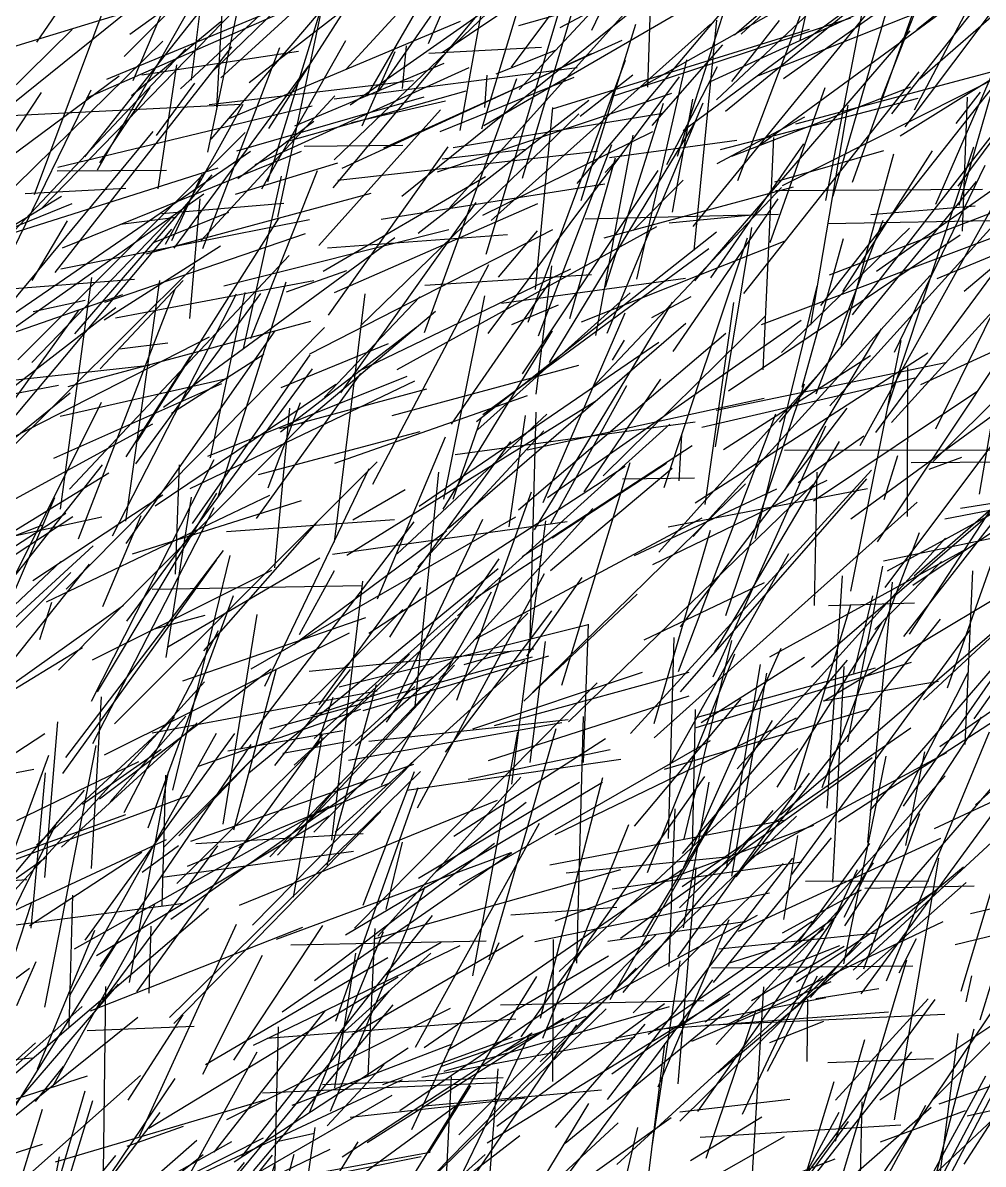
# Model space of a CAD drawing. Header units: metres. Extents: x 0 to 1019, y 0 to 619.
# Drawn here: x 284.2 to 356.7, y 323.6 to 409.9 of the extents above; entities that cross this region are included whole.
import ezdxf

# ---------------------------------------------------------------- set-up
doc = ezdxf.new("R2010")
doc.units = ezdxf.units.M

msp = doc.modelspace()

# ---------------------------------------------------------------- linework, layer by layer
at = {"color": 167}
for p, q in [((285.263, 408.401), (297.529, 426.349)), ((310.205, 404.335), (319.11, 419.673)), ((345.379, 344.943), (346.251, 361.242)), ((310.352, 355.601), (325.404, 357.24))]:
    msp.add_line(p, q, dxfattribs=at)
at = {"color": 12}
for p, q in [((327.18, 409.309), (335.501, 426.55)), ((346.872, 397.829), (353.932, 417.53)), ((341.013, 397.854), (349.242, 400.217)), ((325.527, 387.533), (328.975, 399.653)), ((330.117, 356.171), (348.307, 376.059)), ((290.298, 323.031), (290.481, 337.073))]:
    msp.add_line(p, q, dxfattribs=at)
at = {"color": 143}
for p, q in [((308.635, 406.352), (326.316, 425.646)), ((352.237, 358.72), (366.537, 372.045)), ((342.156, 339.877), (353.877, 352.971))]:
    msp.add_line(p, q, dxfattribs=at)
at = {"color": 102}
for p, q in [((331.405, 404.992), (332.11, 424.241)), ((327.26, 312.242), (330.669, 326.406))]:
    msp.add_line(p, q, dxfattribs=at)
at = {"color": 84}
for p, q in [((298.391, 406.028), (316.887, 424.04)), ((305.244, 379.537), (315.379, 388.066)), ((295.613, 334.264), (311.235, 350.289)), ((296.03, 321.492), (301.902, 332.138)), ((298.645, 321.576), (314.968, 324.557))]:
    msp.add_line(p, q, dxfattribs=at)
at = {"color": 204}
for p, q in [((311.083, 404.678), (324.578, 424.127)), ((308.92, 403.656), (320.259, 411.607)), ((318.941, 395.314), (331.78, 401.655)), ((340.012, 387.08), (357.471, 393.642)), ((290.002, 351.252), (302.966, 361.049)), ((309.901, 343.198), (313.78, 353.314)), ((306.245, 337.518), (319.841, 347.883))]:
    msp.add_line(p, q, dxfattribs=at)
at = {"color": 215}
for p, q in [((349.016, 404.014), (356.667, 423.623)), ((320.363, 388.688), (334.256, 390.575)), ((294.724, 345.333), (309.184, 347.3)), ((319.28, 325.249), (337.609, 336.515)), ((335.744, 312.328), (351.355, 332.143))]:
    msp.add_line(p, q, dxfattribs=at)
at = {"color": 187}
for p, q in [((351.732, 409.348), (368.547, 422.876)), ((318.551, 379.116), (330.086, 389.463)), ((303.671, 378.97), (313.89, 386.833)), ((304.65, 343.819), (306.808, 355.866))]:
    msp.add_line(p, q, dxfattribs=at)
at = {"color": 21}
for p, q in [((292.277, 408.996), (309.976, 421.713)), ((276.777, 306.534), (291.218, 324.299)), ((298.621, 318.822), (303.076, 324.321))]:
    msp.add_line(p, q, dxfattribs=at)
at = {"color": 152}
for p, q in [((296.952, 405.517), (298.927, 421.667)), ((277.251, 391.28), (294.776, 408.456)), ((272.635, 385.026), (285.627, 404.584)), ((356.058, 357.276), (367.044, 372.901)), ((289.48, 361.752), (303.011, 368.505))]:
    msp.add_line(p, q, dxfattribs=at)
at = {"color": 179}
for p, q in [((302.798, 401.865), (315.444, 421.699)), ((284.845, 341.475), (285.923, 353.193)), ((304.45, 340.218), (319.204, 340.513)), ((333.636, 309.162), (346.565, 326.871))]:
    msp.add_line(p, q, dxfattribs=at)
at = {"color": 118}
for p, q in [((350.854, 401.986), (365.786, 421.898)), ((346.025, 385.519), (350.004, 399.965)), ((297.023, 372.045), (305.897, 384.779)), ((287.694, 333.994), (287.992, 343.956))]:
    msp.add_line(p, q, dxfattribs=at)
at = {"color": 17}
for p, q in [((336.613, 404.035), (354.552, 420.922)), ((335.751, 373.47), (337.914, 388.738)), ((324.187, 370.947), (332.826, 376.597)), ((356.167, 350.778), (374.633, 367.351)), ((336.384, 337.378), (345.3, 348.294)), ((300.149, 331.49), (306.854, 341.677)), ((328.996, 333.182), (344.867, 336.247))]:
    msp.add_line(p, q, dxfattribs=at)
at = {"color": 22}
for p, q in [((351.566, 403.278), (360.824, 420.846)), ((309.904, 357.924), (323.941, 362.04)), ((333.8, 343.007), (342.991, 352.193)), ((328.558, 336.093), (337.517, 351.616))]:
    msp.add_line(p, q, dxfattribs=at)
at = {"color": 96}
for p, q in [((351.955, 405.615), (369.95, 421.279)), ((300.533, 347.543), (313.81, 359.714)), ((332.036, 333.848), (349.589, 335.165))]:
    msp.add_line(p, q, dxfattribs=at)
at = {"color": 67}
for p, q in [((292.544, 405.492), (298.792, 420.228)), ((286.844, 398.958), (306.061, 403.583)), ((330.316, 394.161), (334.092, 397.969)), ((271.861, 382.437), (291.755, 389.33)), ((283.642, 328.212), (291.433, 337.246)), ((286.059, 317.238), (289.486, 328.457))]:
    msp.add_line(p, q, dxfattribs=at)
at = {"color": 195}
for p, q in [((298.435, 401.074), (314.85, 420.314)), ((306.896, 391.108), (319.164, 398.242)), ((313.839, 358.265), (315.626, 375.909)), ((285.162, 328.372), (287.266, 331.023)), ((353.726, 321.82), (357.808, 329.623))]:
    msp.add_line(p, q, dxfattribs=at)
at = {"color": 36}
for p, q in [((337.95, 408.958), (351.438, 420.509)), ((310.653, 375.016), (319.403, 391.604)), ((303.234, 353.755), (308.957, 361.017))]:
    msp.add_line(p, q, dxfattribs=at)
at = {"color": 191}
msp.add_line((291.87, 407.303), (304.009, 419.543), dxfattribs=at)
at = {"color": 50}
for p, q in [((289.855, 398.744), (300.97, 418.245)), ((302.73, 374.719), (305.18, 381.17)), ((324.056, 368.496), (333.25, 376.216)), ((280.992, 360.899), (286.613, 373.992)), ((350.043, 326.998), (353.398, 346.754)), ((301.206, 311.805), (309.526, 325.329))]:
    msp.add_line(p, q, dxfattribs=at)
at = {"color": 157}
for p, q in [((321.107, 406.501), (330.084, 418.573)), ((353.157, 396.145), (360.238, 412.482)), ((292.736, 376.535), (302.176, 389.419)), ((302.474, 359.758), (310.373, 376.187)), ((298.646, 324.55), (307.055, 335.256))]:
    msp.add_line(p, q, dxfattribs=at)
at = {"color": 121}
for p, q in [((341.671, 405.646), (360.034, 418.65)), ((294.29, 401.333), (297.197, 405.3)), ((318.193, 356.518), (331.017, 360.812)), ((289.674, 335.184), (298.935, 347.683)), ((280.535, 330.189), (284.856, 343.357))]:
    msp.add_line(p, q, dxfattribs=at)
at = {"color": 115}
for p, q in [((342.916, 408.556), (345.234, 418.836)), ((333.285, 395.55), (334.813, 404.1)), ((280.177, 309.731), (285.687, 327.8))]:
    msp.add_line(p, q, dxfattribs=at)
at = {"color": 40}
for p, q in [((314.847, 408.288), (318.933, 417.66)), ((356.467, 374.253), (358.344, 385.257)), ((347.539, 336.507), (360.099, 353.719))]:
    msp.add_line(p, q, dxfattribs=at)
at = {"color": 210}
for p, q in [((285.097, 396.892), (292.44, 416.565)), ((341.52, 384.965), (351.173, 394.356)), ((276.357, 352.799), (289.251, 368.977))]:
    msp.add_line(p, q, dxfattribs=at)
at = {"color": 170}
for p, q in [((307.657, 397.387), (323.526, 416.429)), ((281.679, 402.343), (295.449, 413.426)), ((304.756, 402.068), (316.021, 406.809)), ((295.471, 393.411), (297.76, 398.411)), ((345.164, 380.916), (360.705, 398.091)), ((286.559, 376.968), (299.237, 382.603)), ((350.748, 363.507), (364.891, 381.675))]:
    msp.add_line(p, q, dxfattribs=at)
at = {"color": 205}
for p, q in [((338.217, 397.951), (345.397, 416.88)), ((337.751, 405.421), (341.372, 410.034)), ((335.493, 379.318), (351.583, 383.046)), ((304.696, 353.775), (316.939, 364.899))]:
    msp.add_line(p, q, dxfattribs=at)
at = {"color": 82}
for p, q in [((288.888, 399.735), (301.953, 416.269)), ((292.003, 377.064), (296.861, 384.658)), ((341.911, 318.425), (352.815, 327.944))]:
    msp.add_line(p, q, dxfattribs=at)
at = {"color": 25}
for p, q in [((296.126, 404.863), (308.127, 416.047)), ((316.349, 371.685), (334.275, 387.161)), ((339.686, 310.854), (345.477, 329.898)), ((325.562, 321.722), (333.187, 327.161))]:
    msp.add_line(p, q, dxfattribs=at)
at = {"color": 241}
for p, q in [((302.701, 397.857), (308.352, 416.146)), ((307.282, 387.777), (316.336, 400.485)), ((316.718, 373.873), (318.862, 380.074)), ((322.522, 353.984), (323.689, 363.127))]:
    msp.add_line(p, q, dxfattribs=at)
at = {"color": 23}
for p, q in [((321.941, 398.118), (327.346, 416.199)), ((312.481, 383.681), (332.093, 394.476)), ((300.753, 324.221), (315.15, 342.432))]:
    msp.add_line(p, q, dxfattribs=at)
at = {"color": 137}
for p, q in [((349.855, 402.991), (360.127, 415.984)), ((336.902, 400.282), (351.83, 404.17)), ((348.553, 364.038), (353.585, 369.161))]:
    msp.add_line(p, q, dxfattribs=at)
at = {"color": 249}
for p, q in [((321.665, 409.66), (340.49, 414.967)), ((307.723, 404.111), (326.079, 406.471)), ((354.046, 359.626), (361.074, 379.509)), ((309.13, 372.323), (313.096, 374.605)), ((287.455, 354.362), (299.358, 370.01)), ((333.842, 326.898), (347.537, 340.42)), ((311.358, 318.999), (323.038, 337.825))]:
    msp.add_line(p, q, dxfattribs=at)
at = {"color": 160}
for p, q in [((338.46, 409.007), (344.626, 414.716)), ((307.736, 370.634), (310.063, 389.389)), ((350.733, 350.696), (364.376, 370.349)), ((355.089, 336.713), (360.666, 355.329))]:
    msp.add_line(p, q, dxfattribs=at)
at = {"color": 129}
for p, q in [((339.99, 400.708), (359.766, 415.186)), ((346.745, 366.914), (350.552, 385.866)), ((272.29, 337.342), (285.903, 346.788)), ((300.174, 323.828), (313.323, 332.431))]:
    msp.add_line(p, q, dxfattribs=at)
at = {"color": 85}
for p, q in [((344.851, 396.425), (348.485, 415.227)), ((349.341, 367.204), (364.156, 386.999)), ((319.838, 356.776), (334.541, 360.8))]:
    msp.add_line(p, q, dxfattribs=at)
at = {"color": 189}
for p, q in [((299.159, 405.704), (308.124, 413.889)), ((352.944, 376.696), (369.678, 393.365)), ((307.541, 348.11), (309.899, 367.675)), ((337.349, 346.011), (339.918, 361.397)), ((302.861, 346.851), (315.053, 359.531)), ((305.877, 327.598), (311.456, 341.212))]:
    msp.add_line(p, q, dxfattribs=at)
at = {"color": 193}
for p, q in [((315.867, 407.613), (325.153, 413.842)), ((328.926, 404.362), (346.743, 410.227)), ((331.746, 402.098), (337.085, 408.203)), ((339.538, 370.908), (344.212, 389.966)), ((271.217, 324.539), (289.096, 330.33))]:
    msp.add_line(p, q, dxfattribs=at)
at = {"color": 136}
for p, q in [((285.662, 395.87), (302.399, 413.091)), ((308.002, 397.959), (327.601, 400.15)), ((305.068, 348.76), (308.218, 352.459)), ((319.113, 317.847), (320.116, 330.839)), ((281.236, 311.399), (297.35, 325.453))]:
    msp.add_line(p, q, dxfattribs=at)
at = {"color": 19}
for p, q in [((307.715, 399.498), (322.219, 413.428)), ((303.467, 395.175), (306.735, 410.667)), ((352.033, 382.525), (371.885, 391.675)), ((303.832, 354.696), (308.948, 355.63))]:
    msp.add_line(p, q, dxfattribs=at)
at = {"color": 97}
for p, q in [((316.435, 395.881), (331.824, 412.985)), ((289.047, 404.185), (308.071, 412.543)), ((320.139, 390.648), (323.075, 394.137)), ((285.225, 347.749), (295.654, 357.378)), ((355.782, 342.591), (373.984, 346.868)), ((299.068, 321.176), (314.295, 324.23))]:
    msp.add_line(p, q, dxfattribs=at)
at = {"color": 100}
for p, q in [((319.033, 402.096), (337.845, 413.029)), ((351.31, 376.657), (370.446, 376.752)), ((312.516, 358.821), (318.957, 372.37)), ((318.865, 317.245), (329.163, 326.764))]:
    msp.add_line(p, q, dxfattribs=at)
at = {"color": 190}
for p, q in [((321.703, 404.828), (329.835, 413.586)), ((337.508, 382.057), (354.999, 393.851)), ((287.468, 367.088), (306.996, 386.839)), ((322.268, 362.007), (326.442, 367.968)), ((336.698, 330.577), (355.261, 346.101))]:
    msp.add_line(p, q, dxfattribs=at)
at = {"color": 213}
for p, q in [((334.834, 394.475), (350.235, 413.338)), ((287.239, 353.146), (298.846, 369.262)), ((324.425, 348.556), (342.643, 357.352))]:
    msp.add_line(p, q, dxfattribs=at)
at = {"color": 141}
for p, q in [((345.417, 396.797), (350.089, 412.966)), ((292.871, 378.258), (303.571, 395.117)), ((307.845, 334.451), (314.079, 352.105))]:
    msp.add_line(p, q, dxfattribs=at)
at = {"color": 90}
msp.add_line((290.558, 405.608), (306.935, 412.39), dxfattribs=at)
at = {"color": 35}
for p, q in [((317.231, 401.726), (319.205, 412.611)), ((286.795, 398.686), (295.055, 398.734)), ((343.703, 336.247), (357.535, 352.228)), ((300.127, 322.452), (311.893, 336.741)), ((352.968, 318.856), (354.848, 333.509))]:
    msp.add_line(p, q, dxfattribs=at)
at = {"color": 2}
for p, q in [((324.797, 409.495), (330.963, 412.791)), ((314.552, 386.476), (321.517, 405.646)), ((283.471, 346.599), (296.729, 351.498))]:
    msp.add_line(p, q, dxfattribs=at)
at = {"color": 63}
for p, q in [((326.089, 397.715), (338.687, 412.681)), ((349.828, 379.674), (360.089, 390.96))]:
    msp.add_line(p, q, dxfattribs=at)
at = {"color": 130}
for p, q in [((330.93, 405.011), (343.799, 412.288)), ((337.297, 365.086), (343.245, 382.576)), ((337.592, 338.861), (341.059, 339.926)), ((346.21, 310.566), (356.942, 330.329))]:
    msp.add_line(p, q, dxfattribs=at)
at = {"color": 44}
for p, q in [((333.663, 399.793), (337.806, 412.714)), ((338.274, 341.234), (353.556, 348.281))]:
    msp.add_line(p, q, dxfattribs=at)
at = {"color": 126}
for p, q in [((334.076, 401.724), (348.372, 412.295)), ((335.432, 356.999), (343.257, 361.94)), ((337.751, 345.409), (340.4, 360.726)), ((326.064, 338.831), (326.564, 357.466)), ((334.749, 332.939), (345.271, 337.444)), ((346.11, 316.36), (365.055, 334.148))]:
    msp.add_line(p, q, dxfattribs=at)
at = {"color": 58}
for p, q in [((337.282, 403.185), (348.855, 412.646)), ((328.345, 386.405), (335.584, 403.822)), ((323.995, 384.197), (334.933, 402.259)), ((307.211, 392.865), (320.818, 393.864)), ((334.137, 346.073), (341.493, 362.61)), ((328.721, 344.44), (343.048, 346.476))]:
    msp.add_line(p, q, dxfattribs=at)
at = {"color": 88}
for p, q in [((276.984, 406.085), (294.579, 411.444)), ((281.085, 341.634), (297.916, 360.076))]:
    msp.add_line(p, q, dxfattribs=at)
at = {"color": 254}
for p, q in [((301.294, 405.357), (309.287, 411.507)), ((340.642, 361.977), (355.484, 370.129))]:
    msp.add_line(p, q, dxfattribs=at)
at = {"color": 145}
for p, q in [((312.841, 396.751), (331.469, 411.78)), ((303.396, 325.357), (306.236, 326))]:
    msp.add_line(p, q, dxfattribs=at)
at = {"color": 255}
for p, q in [((319.192, 392.369), (324.953, 411.493)), ((350.056, 384.975), (356.901, 399.115)), ((307.768, 376.604), (322.321, 381.712)), ((269.099, 352.302), (287.078, 369.174))]:
    msp.add_line(p, q, dxfattribs=at)
at = {"color": 66}
for p, q in [((336.16, 405.415), (349.081, 411.374)), ((316.001, 373.884), (319.109, 389.245)), ((306.186, 348.717), (322.355, 365.26)), ((347.175, 337.595), (355.456, 344.911)), ((283.495, 316.158), (302.393, 325.631))]:
    msp.add_line(p, q, dxfattribs=at)
at = {"color": 20}
for p, q in [((339.779, 405.873), (354.989, 411.912)), ((306.555, 393.041), (315.753, 403.272)), ((337.132, 377.614), (348.238, 384.714)), ((333.713, 329.715), (335.074, 346.045))]:
    msp.add_line(p, q, dxfattribs=at)
at = {"color": 184}
for p, q in [((298.173, 400.083), (300.423, 410.766)), ((334.908, 392.655), (336.637, 410.051)), ((338.663, 389.402), (351.916, 406.163)), ((321.637, 373.074), (337.297, 386.412)), ((328.38, 328.527), (342.376, 346.747))]:
    msp.add_line(p, q, dxfattribs=at)
at = {"color": 219}
for p, q in [((298.863, 403.505), (299.285, 411.009)), ((303.244, 368.686), (304.376, 380.736)), ((346.532, 355.551), (349.155, 368.806)), ((299.68, 354.878), (308.385, 356.398))]:
    msp.add_line(p, q, dxfattribs=at)
at = {"color": 5}
for p, q in [((318.873, 401.859), (321.568, 410.763)), ((348.25, 395.384), (356.144, 396.035)), ((340.443, 330.676), (344.24, 337.871))]:
    msp.add_line(p, q, dxfattribs=at)
at = {"color": 65}
for p, q in [((292.424, 404.361), (299.16, 409.942)), ((290.04, 338.569), (301.463, 355.333))]:
    msp.add_line(p, q, dxfattribs=at)
at = {"color": 83}
for p, q in [((299.848, 402.66), (317.259, 409.969)), ((308.322, 398.879), (327.157, 407.544)), ((315.521, 398.595), (333.235, 404.532)), ((287.021, 380.137), (299.707, 383.021))]:
    msp.add_line(p, q, dxfattribs=at)
at = {"color": 8}
for p, q in [((319.576, 394.931), (336.144, 409.744)), ((320.943, 371.791), (322.174, 380.186)), ((322.058, 358.614), (330.618, 366.705)), ((303.36, 340.652), (321.098, 347.191)), ((338.95, 317.125), (340.183, 337.05))]:
    msp.add_line(p, q, dxfattribs=at)
at = {"color": 180}
msp.add_line((326.374, 396.44), (330.512, 409.747), dxfattribs=at)
at = {"color": 237}
for p, q in [((282.884, 404.381), (287.931, 409.352)), ((290.403, 388.755), (305.545, 393.953)), ((333.728, 360.866), (341.077, 380.313)), ((336.353, 360.458), (344.849, 379.403)), ((316.976, 358.682), (322.635, 374.425))]:
    msp.add_line(p, q, dxfattribs=at)
at = {"color": 46}
for p, q in [((324.208, 403.368), (343.615, 409.363)), ((295.445, 380.379), (302.419, 384.838)), ((308.089, 359.69), (326.898, 364.409)), ((348.221, 350.362), (359.223, 363.151))]:
    msp.add_line(p, q, dxfattribs=at)
at = {"color": 231}
for p, q in [((334.968, 390.357), (351.236, 409.252)), ((354.695, 402.255), (356.55, 404.611)), ((292.004, 370.533), (303.274, 386.59)), ((270.164, 350.636), (285.04, 353.486)), ((312.594, 320.181), (328.255, 335.372))]:
    msp.add_line(p, q, dxfattribs=at)
at = {"color": 4}
msp.add_line((350.482, 401.318), (362.352, 408.731), dxfattribs=at)
at = {"color": 77}
for p, q in [((354.864, 397.515), (363.294, 408.916)), ((331.712, 387.588), (334.7, 389.178)), ((295.042, 361.904), (296.939, 374.027)), ((302.855, 356.52), (322.708, 361.96))]:
    msp.add_line(p, q, dxfattribs=at)
at = {"color": 70}
for p, q in [((281.948, 392.468), (296.517, 407.894)), ((292.479, 369.753), (305.25, 373.784)), ((325.575, 323.109), (336.337, 337.579)), ((348.938, 328.502), (363.054, 337.919)), ((320.021, 326.514), (332.664, 335.776))]:
    msp.add_line(p, q, dxfattribs=at)
at = {"color": 158}
for p, q in [((286.639, 390.985), (299.998, 408.037)), ((344.487, 388.514), (358.472, 406.266)), ((314.06, 393.957), (326.956, 404.023)), ((316.708, 400.431), (332.553, 403.027)), ((341.054, 397.183), (356.689, 397.295)), ((315.632, 360.251), (327.256, 373.168)), ((307.586, 369.725), (325.31, 372.195)), ((322.87, 340.463), (340.608, 344.147)), ((345.008, 331.319), (352.993, 331.623)), ((347.235, 313.157), (347.616, 328.355))]:
    msp.add_line(p, q, dxfattribs=at)
at = {"color": 109}
for p, q in [((297.811, 392.816), (303.63, 408.002)), ((332.846, 399.157), (336.686, 406.555)), ((341.439, 350.022), (358.661, 364.832)), ((328.39, 340.48), (338.746, 341.97))]:
    msp.add_line(p, q, dxfattribs=at)
at = {"color": 206}
for p, q in [((302.249, 397.316), (308.614, 408.523)), ((315.734, 401.635), (325.842, 405.759)), ((287.076, 391.283), (305.862, 394.99)), ((311.667, 357.033), (320.192, 369.379)), ((324.718, 338.189), (342.755, 355.044))]:
    msp.add_line(p, q, dxfattribs=at)
at = {"color": 11}
for p, q in [((311.479, 400.421), (329.474, 408.555)), ((284.391, 396.968), (291.994, 397.356)), ((295.83, 344.85), (313.423, 362.158)), ((295.99, 348.44), (302.4, 355.142))]:
    msp.add_line(p, q, dxfattribs=at)
at = {"color": 239}
for p, q in [((312.886, 404.89), (313.192, 408.115)), ((333.193, 353.957), (342.069, 369.759)), ((319.439, 339.083), (324.486, 356.558)), ((289.776, 339.404), (307.347, 349.945)), ((305.776, 313.506), (321.739, 325.806))]:
    msp.add_line(p, q, dxfattribs=at)
at = {"color": 119}
for p, q in [((314.885, 407.573), (323.395, 408.025)), ((305.881, 384.86), (324.235, 394.235))]:
    msp.add_line(p, q, dxfattribs=at)
at = {"color": 162}
for p, q in [((319.965, 405.991), (324.429, 407.782)), ((344.968, 350.537), (346.113, 368.095)), ((325.159, 325.234), (337.542, 335.353))]:
    msp.add_line(p, q, dxfattribs=at)
at = {"color": 196}
for p, q in [((293.189, 405.935), (305.024, 407.714)), ((342.598, 402.236), (359.63, 406.756)), ((299.625, 327.032), (316.509, 335.433))]:
    msp.add_line(p, q, dxfattribs=at)
at = {"color": 146}
for p, q in [((309.833, 402.086), (312.341, 407.698)), ((286.907, 360.952), (305.98, 380.165)), ((290.948, 311.639), (300.942, 323.761))]:
    msp.add_line(p, q, dxfattribs=at)
at = {"color": 30}
for p, q in [((322.385, 387.241), (329.722, 407.043)), ((275.286, 369.352), (294.022, 379.571)), ((331.904, 355.859), (351.756, 373.646)), ((295.285, 334.736), (314.246, 353.304))]:
    msp.add_line(p, q, dxfattribs=at)
at = {"color": 165}
for p, q in [((330.585, 390.487), (334.355, 407.052)), ((312.694, 327.69), (331.51, 340.54))]:
    msp.add_line(p, q, dxfattribs=at)
at = {"color": 159}
for p, q in [((341.577, 397.566), (361.307, 407.505)), ((345.004, 394.699), (363.618, 395.037)), ((290.052, 383.715), (296.312, 390.381)), ((343.931, 373.739), (356.339, 382.054)), ((285.484, 363.263), (286.392, 366.101)), ((338.568, 327.429), (347.246, 345.906)), ((293.751, 336.555), (293.908, 341.619)), ((335.781, 334.142), (353.848, 334.974))]:
    msp.add_line(p, q, dxfattribs=at)
at = {"color": 71}
for p, q in [((354.941, 396.077), (358.249, 407.608)), ((351.528, 368.078), (364.031, 378.994))]:
    msp.add_line(p, q, dxfattribs=at)
at = {"color": 138}
for p, q in [((294.427, 397.304), (295.826, 406.688)), ((328.518, 399.687), (338.138, 400.983)), ((317.026, 365.064), (333.077, 379.535)), ((297.867, 362.428), (306.449, 372.136)), ((313.582, 326.259), (320.183, 340.4)), ((273.872, 321.444), (285.689, 325.153))]:
    msp.add_line(p, q, dxfattribs=at)
at = {"color": 103}
for p, q in [((295.648, 392.822), (305.786, 406.585)), ((340.645, 393.251), (344.821, 404.98)), ((288.707, 350.827), (294.652, 354.981))]:
    msp.add_line(p, q, dxfattribs=at)
at = {"color": 42}
for p, q in [((301.756, 399.146), (317.928, 406.489)), ((326.615, 374.435), (332.389, 382.933)), ((345.583, 328.492), (352.594, 336.123))]:
    msp.add_line(p, q, dxfattribs=at)
at = {"color": 33}
for p, q in [((280.586, 397.763), (291.474, 405.86)), ((281.113, 402.735), (300.702, 403.707)), ((325.251, 345.664), (337.338, 346.857)), ((330.316, 335.079), (341.637, 346.354))]:
    msp.add_line(p, q, dxfattribs=at)
at = {"color": 208}
for p, q in [((298.291, 403.685), (313.708, 405.502)), ((293.523, 392.404), (310.508, 396.987)), ((344.129, 381.829), (349.188, 394.947)), ((355.391, 355.353), (355.962, 368.467))]:
    msp.add_line(p, q, dxfattribs=at)
at = {"color": 192}
for p, q in [((319.094, 403.451), (319.286, 405.909)), ((309.701, 386.962), (326.202, 402.987)), ((334.98, 373.61), (352.555, 384.932)), ((344.588, 352.09), (351.938, 371.369)), ((305.821, 360.88), (322.808, 362.565)), ((336.582, 332.681), (346.198, 343.238)), ((307.767, 329.41), (309.363, 339.576))]:
    msp.add_line(p, q, dxfattribs=at)
at = {"color": 197}
for p, q in [((319.352, 386.377), (333.819, 405.766)), ((280.934, 393.191), (298.948, 398.891)), ((282.739, 311.866), (294.59, 327.559))]:
    msp.add_line(p, q, dxfattribs=at)
at = {"color": 39}
for p, q in [((326.301, 402.797), (330.293, 405.927)), ((300.28, 396.905), (308, 399.29)), ((298.379, 376.991), (301.011, 389.49)), ((302.004, 375.747), (314.214, 378.991))]:
    msp.add_line(p, q, dxfattribs=at)
at = {"color": 47}
for p, q in [((283.444, 392.66), (289.379, 404.805)), ((323.166, 386.216), (328.703, 400.676)), ((299.397, 389.981), (316.394, 394.243)), ((312.095, 380.183), (326.207, 383.988)), ((325.413, 357.06), (343.906, 374.974)), ((304.682, 362.891), (316.207, 371.473)), ((289.309, 335.228), (305.364, 341.555)), ((314.547, 328.05), (327.904, 329.254))]:
    msp.add_line(p, q, dxfattribs=at)
at = {"color": 108}
for p, q in [((290.018, 399.267), (293.821, 404.981)), ((271.329, 372.983), (291.241, 388.363)), ((321.849, 333.264), (335.72, 352.923)), ((289.064, 333.735), (297.155, 334.063))]:
    msp.add_line(p, q, dxfattribs=at)
at = {"color": 182}
for p, q in [((297.664, 393.416), (307.783, 404.343)), ((282.38, 379.8), (288.465, 388.187)), ((323.52, 373.611), (329.708, 387.948))]:
    msp.add_line(p, q, dxfattribs=at)
at = {"color": 181}
for p, q in [((304.133, 400.898), (317.703, 404.729)), ((351.424, 367.381), (367.465, 378.109)), ((314.017, 350.57), (323.615, 368.252)), ((331.388, 345.676), (337.978, 362.202)), ((335.748, 334.409), (344.714, 341.454))]:
    msp.add_line(p, q, dxfattribs=at)
at = {"color": 235}
for p, q in [((337.752, 399.783), (351.282, 405.03)), ((333.77, 375.266), (333.98, 378.741)), ((342.768, 375.146), (347.735, 378.652)), ((306.584, 358.334), (321.054, 378.229)), ((285.863, 345.297), (286.85, 357.052)), ((356.515, 334.539), (360.209, 346.631)), ((353.414, 328.21), (371.469, 334.386))]:
    msp.add_line(p, q, dxfattribs=at)
at = {"color": 252}
for p, q in [((346.876, 387.79), (359.774, 404.398)), ((334.84, 371.053), (352.732, 390.78))]:
    msp.add_line(p, q, dxfattribs=at)
at = {"color": 200}
for p, q in [((348.68, 391.102), (368.503, 405.034)), ((331.886, 356.927), (336.143, 371.539)), ((317.836, 352.732), (328.567, 354.97)), ((324.242, 329.897), (324.29, 340.615)), ((289.015, 320.201), (295.705, 330.114))]:
    msp.add_line(p, q, dxfattribs=at)
at = {"color": 60}
for p, q in [((294.976, 393.135), (300.843, 403.718)), ((327.486, 386.226), (330.296, 401.362)), ((314.132, 373.343), (332.236, 385.73)), ((315.344, 322.931), (330.534, 338.45))]:
    msp.add_line(p, q, dxfattribs=at)
at = {"color": 43}
for p, q in [((300.359, 400.175), (314.511, 404.267)), ((332.253, 369.867), (344.142, 383.119)), ((307.452, 327.641), (314.608, 344.612)), ((282.876, 312.552), (297.819, 324.384))]:
    msp.add_line(p, q, dxfattribs=at)
at = {"color": 55}
for p, q in [((309.03, 402.324), (316.124, 403.964)), ((307.795, 348.734), (322.121, 361.711)), ((317.198, 344.749), (336.142, 355.639)), ((329.072, 323.631), (344.621, 337.869))]:
    msp.add_line(p, q, dxfattribs=at)
at = {"color": 173}
for p, q in [((322.941, 389.715), (324.229, 403.469)), ((333.882, 359.335), (347.954, 375.408)), ((301.636, 332.641), (317.232, 340.157))]:
    msp.add_line(p, q, dxfattribs=at)
at = {"color": 151}
for p, q in [((328.229, 389.911), (332.588, 403.789)), ((334.12, 341.493), (336.057, 352.509)), ((332.205, 329.48), (337.568, 342.134))]:
    msp.add_line(p, q, dxfattribs=at)
at = {"color": 56}
for p, q in [((343.715, 387.03), (346.542, 403.643)), ((293.007, 325.766), (300.337, 341.778)), ((304.54, 328.113), (316.66, 332.742))]:
    msp.add_line(p, q, dxfattribs=at)
at = {"color": 243}
for p, q in [((355.177, 394.106), (355.572, 404.249)), ((324.071, 315.708), (341.727, 325.73))]:
    msp.add_line(p, q, dxfattribs=at)
at = {"color": 28}
for p, q in [((336.659, 399.222), (343.278, 402.744)), ((336.48, 362.34), (345.902, 378.229)), ((321.143, 352.343), (323.706, 372.247)), ((306.201, 355.807), (318.181, 366.511)), ((332.972, 348.246), (333.404, 363.437)), ((334.17, 348.216), (337.761, 363.212)), ((330.399, 349.173), (338.453, 358.786))]:
    msp.add_line(p, q, dxfattribs=at)
at = {"color": 202}
for p, q in [((300.447, 398.097), (306.193, 402.433)), ((307, 381.575), (314.184, 389.149)), ((351.019, 372.572), (351.056, 383.83)), ((282.859, 342.49), (295.057, 348.179)), ((310.297, 330.339), (310.821, 341.458))]:
    msp.add_line(p, q, dxfattribs=at)
at = {"color": 140}
for p, q in [((278.68, 383.085), (294.06, 401.658)), ((340.124, 383.653), (340.94, 401.196)), ((292.053, 364.669), (306.088, 383.729)), ((292.271, 337.375), (295.201, 353.269)), ((292.857, 321.375), (300.002, 325.366))]:
    msp.add_line(p, q, dxfattribs=at)
at = {"color": 198}
for p, q in [((283.824, 384.392), (301.008, 401.577)), ((289.393, 345.984), (290.139, 358.953))]:
    msp.add_line(p, q, dxfattribs=at)
at = {"color": 225}
for p, q in [((281.391, 386.428), (301.39, 400.16)), ((341.365, 379.685), (356.245, 397.871)), ((278.902, 374.536), (295.463, 394.275)), ((266.202, 324.798), (284.713, 338.463))]:
    msp.add_line(p, q, dxfattribs=at)
at = {"color": 107}
for p, q in [((287.203, 392.852), (305.263, 400.148)), ((333.033, 338.58), (333.491, 350.484))]:
    msp.add_line(p, q, dxfattribs=at)
at = {"color": 250}
for p, q in [((305.461, 400.546), (312.911, 400.605)), ((284.878, 384.194), (295.641, 395.354)), ((275.697, 382.025), (293.773, 383.992)), ((349.517, 368.472), (361.442, 375)), ((298.015, 331.179), (311.784, 339.269))]:
    msp.add_line(p, q, dxfattribs=at)
at = {"color": 248}
for p, q in [((315.868, 399.588), (322.183, 400.309)), ((342.484, 351.914), (346.759, 365.887))]:
    msp.add_line(p, q, dxfattribs=at)
at = {"color": 1}
for p, q in [((336.172, 390.59), (343.205, 400.719)), ((278.706, 376.139), (298.306, 386.127))]:
    msp.add_line(p, q, dxfattribs=at)
at = {"color": 86}
for p, q in [((346.135, 389.56), (352.91, 400.191)), ((300.885, 385.232), (303.744, 398.284)), ((289.403, 358.607), (298.659, 376.861)), ((299.594, 371.445), (312.282, 372.341)), ((309.345, 355.279), (316.676, 361.744)), ((331.034, 340.864), (340.819, 357.161)), ((331.447, 333.462), (343.84, 342.002))]:
    msp.add_line(p, q, dxfattribs=at)
at = {"color": 61}
msp.add_line((349.553, 380.884), (356.033, 400.482), dxfattribs=at)
at = {"color": 175}
for p, q in [((328.198, 398.544), (329.193, 399.625)), ((301.855, 372.42), (309.735, 383.376)), ((346.288, 341.637), (356.625, 357.405))]:
    msp.add_line(p, q, dxfattribs=at)
at = {"color": 153}
for p, q in [((355.308, 389.59), (367.55, 399.964)), ((289.497, 355.425), (298.661, 373.242)), ((350.908, 347.725), (352.349, 354.779)), ((309.061, 333.432), (321.986, 340.923))]:
    msp.add_line(p, q, dxfattribs=at)
at = {"color": 114}
for p, q in [((288.128, 386.365), (298.518, 398.36)), ((285.859, 335.513), (289.741, 355.267)), ((280.881, 342.378), (288.866, 351.885)), ((292.077, 325.009), (296.333, 326.513))]:
    msp.add_line(p, q, dxfattribs=at)
at = {"color": 32}
for p, q in [((301.435, 386.004), (306.454, 398.707)), ((345.761, 321.66), (350.977, 339.089)), ((270.768, 330.336), (284.92, 331.671))]:
    msp.add_line(p, q, dxfattribs=at)
at = {"color": 75}
for p, q in [((321.96, 383.337), (332.2, 398.708)), ((326.546, 353.996), (326.941, 364.44)), ((341.26, 338.329), (345.919, 340.166))]:
    msp.add_line(p, q, dxfattribs=at)
at = {"color": 172}
for p, q in [((311.278, 395.014), (328.174, 397.689)), ((353.062, 349.001), (366.622, 355.3)), ((275.807, 315.016), (293.102, 330.354))]:
    msp.add_line(p, q, dxfattribs=at)
at = {"color": 76}
for p, q in [((328.116, 393.624), (342.418, 397.458)), ((297.274, 347.863), (309.924, 348.617))]:
    msp.add_line(p, q, dxfattribs=at)
at = {"color": 147}
for p, q in [((272.135, 387.626), (287.126, 396.767)), ((287.618, 382.374), (305.967, 387.328)), ((294.734, 343.169), (295.004, 353.022)), ((315.407, 345.751), (322.229, 350.989))]:
    msp.add_line(p, q, dxfattribs=at)
at = {"color": 168}
for p, q in [((279.397, 383.892), (297.868, 396.936)), ((334.016, 344.615), (351.29, 356.596))]:
    msp.add_line(p, q, dxfattribs=at)
at = {"color": 106}
for p, q in [((296.829, 387.527), (297.603, 396.566)), ((328.053, 375.633), (340.241, 387.667))]:
    msp.add_line(p, q, dxfattribs=at)
at = {"color": 10}
for p, q in [((327.104, 382.173), (341.507, 397.408)), ((343.774, 361.196), (361.178, 376.143)), ((281.344, 328.556), (298.239, 342.986)), ((286.68, 323.83), (302.512, 328.501))]:
    msp.add_line(p, q, dxfattribs=at)
at = {"color": 59}
for p, q in [((345.144, 390.819), (360.943, 396.883)), ((305.1, 363.656), (307.745, 368.478)), ((310.219, 325.272), (325.044, 334.665)), ((307.187, 326.553), (311.486, 331.179))]:
    msp.add_line(p, q, dxfattribs=at)
at = {"color": 9}
for p, q in [((347.442, 377.941), (357.823, 396.626)), ((318.94, 380.277), (336.021, 392.811)), ((333.826, 327.603), (342.149, 328.555))]:
    msp.add_line(p, q, dxfattribs=at)
at = {"color": 178}
for p, q in [((275.753, 391.267), (287.925, 396.2)), ((324.076, 372.048), (329.838, 382.448)), ((312.473, 369.758), (323.796, 380.307)), ((330.414, 369.614), (341.164, 374.65)), ((348.035, 347.947), (349.895, 367.612)), ((339.308, 346.826), (353.994, 354.743)), ((329.544, 336.609), (340.879, 350.366)), ((303.632, 307.555), (306.278, 326.426))]:
    msp.add_line(p, q, dxfattribs=at)
at = {"color": 132}
for p, q in [((294.669, 395.45), (303.928, 396.24)), ((339.238, 336.019), (346.256, 340.105)), ((314.348, 330.219), (330.438, 333.25))]:
    msp.add_line(p, q, dxfattribs=at)
at = {"color": 18}
for p, q in [((307.745, 389.484), (323.115, 396.219)), ((333.883, 364.224), (346.48, 380.749)), ((321.061, 342.482), (329.071, 343.048)), ((355.311, 323.658), (358.152, 328.043))]:
    msp.add_line(p, q, dxfattribs=at)
at = {"color": 245}
for p, q in [((308.221, 381.906), (318.458, 396.272)), ((308.803, 354.152), (324.919, 357.008)), ((316.311, 332.271), (328.439, 339.386)), ((302.317, 329.04), (320.158, 329.817))]:
    msp.add_line(p, q, dxfattribs=at)
at = {"color": 13}
for p, q in [((333.322, 385.041), (341.262, 396.548)), ((324.424, 342.023), (343.948, 349.24)), ((271.349, 344.292), (284.504, 345.139))]:
    msp.add_line(p, q, dxfattribs=at)
at = {"color": 128}
for p, q in [((353.282, 390.547), (366.256, 395.946)), ((291.136, 356.896), (310.969, 376.702)), ((331.798, 368.942), (344.972, 375.317)), ((316.75, 348.421), (328.206, 355.807))]:
    msp.add_line(p, q, dxfattribs=at)
at = {"color": 164}
for p, q in [((284.912, 390.387), (287.586, 394.891)), ((318.367, 363.299), (335.53, 372.453)), ((276.244, 368.245), (285.727, 371.94)), ((313.211, 351.891), (329.384, 354.243))]:
    msp.add_line(p, q, dxfattribs=at)
at = {"color": 238}
for p, q in [((291.584, 394.636), (295.792, 395.184)), ((291.982, 372.218), (294.549, 390.396)), ((344.016, 365.854), (344.211, 375.926)), ((344.1, 336.161), (348.871, 336.91)), ((348.982, 325.323), (355.406, 327.701))]:
    msp.add_line(p, q, dxfattribs=at)
at = {"color": 24}
for p, q in [((294.02, 393.23), (299.753, 395.542)), ((290.8, 351.008), (296.519, 357.473)), ((342.774, 310.233), (352.416, 328.107))]:
    msp.add_line(p, q, dxfattribs=at)
at = {"color": 101}
for p, q in [((326.675, 395.057), (341.282, 395.407)), ((296.852, 374.67), (313.811, 382.813)), ((277.907, 356.062), (288.713, 362.669)), ((314.53, 332.451), (334.101, 345.981)), ((293.731, 326.376), (312.554, 337.802))]:
    msp.add_line(p, q, dxfattribs=at)
at = {"color": 123}
for p, q in [((333.038, 394.749), (339.026, 395.328)), ((290.255, 365.769), (293.137, 372.63)), ((301.459, 361.067), (321.436, 372.536)), ((347.729, 338.399), (351.952, 350.129)), ((301.939, 322.129), (307.411, 324.772))]:
    msp.add_line(p, q, dxfattribs=at)
at = {"color": 93}
for p, q in [((318.481, 379.753), (336.592, 394.079)), ((287.725, 374.627), (304.335, 392.278)), ((344.647, 358.635), (353.382, 360.12)), ((285.31, 330.814), (289.642, 341.317))]:
    msp.add_line(p, q, dxfattribs=at)
at = {"color": 156}
msp.add_line((336.515, 377.819), (339.268, 394.398), dxfattribs=at)
at = {"color": 31}
for p, q in [((294.827, 380.828), (312.3, 393.649)), ((287.061, 373.116), (289.417, 390.608)), ((295.547, 351.906), (299.854, 369.612)), ((294.144, 364.093), (297.975, 365.106)), ((292.155, 328.475), (296.319, 334.919)), ((351.19, 318.11), (359.647, 334.172))]:
    msp.add_line(p, q, dxfattribs=at)
at = {"color": 110}
for p, q in [((326.401, 387.28), (341.778, 393.399)), ((322.842, 371.552), (333.282, 388.743)), ((321.918, 369.534), (334.755, 377.92)), ((269.395, 360.32), (287.992, 372.572))]:
    msp.add_line(p, q, dxfattribs=at)
at = {"color": 223}
for p, q in [((332.658, 374.756), (338.933, 393.62)), ((320.282, 335.686), (335.636, 336.018)), ((306.828, 329.659), (320.499, 330.185))]:
    msp.add_line(p, q, dxfattribs=at)
at = {"color": 125}
for p, q in [((343.083, 382.33), (346.2, 393.559)), ((316.573, 379.54), (324.045, 390.282)), ((323.296, 334.662), (328.014, 352.851))]:
    msp.add_line(p, q, dxfattribs=at)
at = {"color": 38}
for p, q in [((348.625, 378.899), (359.448, 393.556)), ((349.26, 373.842), (350.295, 377.164)), ((341.174, 352.126), (349.123, 364.577))]:
    msp.add_line(p, q, dxfattribs=at)
at = {"color": 133}
for p, q in [((353.175, 379.182), (360.374, 393.945)), ((294.194, 373.361), (307.838, 382.567)), ((341.501, 319.507), (345.876, 327.563))]:
    msp.add_line(p, q, dxfattribs=at)
at = {"color": 163}
for p, q in [((290.351, 387.429), (299.127, 393.017)), ((322.709, 359.261), (338.788, 375.027))]:
    msp.add_line(p, q, dxfattribs=at)
at = {"color": 51}
for p, q in [((279.247, 373.666), (297.16, 391.502)), ((288.417, 370.878), (295.684, 389.698)), ((316.853, 377.243), (334.985, 379.721)), ((311.006, 366.343), (316.142, 378.587)), ((355.03, 373.198), (369.223, 375.47)), ((340.641, 332.834), (344.699, 334.458))]:
    msp.add_line(p, q, dxfattribs=at)
at = {"color": 169}
msp.add_line((322.978, 381.807), (324.159, 391.5), dxfattribs=at)
at = {"color": 226}
for p, q in [((304.109, 389.532), (308.673, 391.141)), ((303.616, 379.208), (314.72, 382.221)), ((308.569, 340.963), (327.995, 352.496))]:
    msp.add_line(p, q, dxfattribs=at)
at = {"color": 124}
msp.add_line((309.557, 383.55), (325.602, 391.268), dxfattribs=at)
at = {"color": 251}
for p, q in [((314.562, 390.043), (327.155, 390.845)), ((335.053, 356.623), (351.335, 361.575))]:
    msp.add_line(p, q, dxfattribs=at)
at = {"color": 122}
for p, q in [((278.839, 389.41), (292.651, 390.495)), ((268.574, 378.99), (286.887, 382.485)), ((293.975, 367.082), (309.811, 367.352)), ((293.673, 349.054), (300.124, 366.59)), ((311.286, 352.282), (319.603, 366.869)), ((333.684, 339.31), (343.622, 353.172))]:
    msp.add_line(p, q, dxfattribs=at)
at = {"color": 218}
for p, q in [((291.2, 387.578), (306.188, 390.386)), ((284.962, 367.724), (294.792, 374.213)), ((307.198, 346.223), (310.911, 359.887)), ((288.109, 339.919), (307.329, 350.686))]:
    msp.add_line(p, q, dxfattribs=at)
at = {"color": 155}
for p, q in [((298.981, 374.164), (304.104, 390.281)), ((314.042, 368.756), (323.557, 379.028)), ((288.91, 340.572), (300.225, 356.18)), ((315.959, 318.14), (316.587, 330.236))]:
    msp.add_line(p, q, dxfattribs=at)
at = {"color": 94}
for p, q in [((284.982, 388.039), (288.914, 388.907)), ((296.3, 360.158), (310.115, 364.947)), ((293.964, 356.223), (310.978, 359.407)), ((308.217, 333.425), (315.036, 339.579))]:
    msp.add_line(p, q, dxfattribs=at)
at = {"color": 104}
for p, q in [((290.983, 371.115), (300.336, 389.376)), ((289.839, 359.323), (298.865, 374.335)), ((334.045, 347.101), (346.502, 361.727)), ((281.614, 325.704), (292.894, 334.739)), ((314.553, 317.269), (326.062, 334.175))]:
    msp.add_line(p, q, dxfattribs=at)
at = {"color": 220}
for p, q in [((321.148, 387.069), (324.667, 388.553)), ((335.173, 357.413), (348.613, 361.145))]:
    msp.add_line(p, q, dxfattribs=at)
at = {"color": 228}
for p, q in [((348.769, 370.656), (360.392, 388.154)), ((341.575, 341.115), (347.557, 344.362)), ((320.666, 332.18), (339.694, 342.457))]:
    msp.add_line(p, q, dxfattribs=at)
at = {"color": 227}
msp.add_line((323.837, 373.989), (342.987, 387.397), dxfattribs=at)
at = {"color": 79}
for p, q in [((315.947, 373.116), (324.208, 386.584)), ((318.203, 337.874), (321.602, 356.276))]:
    msp.add_line(p, q, dxfattribs=at)
at = {"color": 68}
for p, q in [((341.761, 374.567), (349.072, 386.74)), ((341.745, 377.581), (359.368, 377.601))]:
    msp.add_line(p, q, dxfattribs=at)
at = {"color": 177}
for p, q in [((291.506, 385.227), (295.161, 385.671)), ((352.656, 376.14), (355.132, 377.049)), ((311.387, 329.656), (321.187, 333.236))]:
    msp.add_line(p, q, dxfattribs=at)
at = {"color": 7}
msp.add_line((303.717, 382.298), (311.83, 385.642), dxfattribs=at)
at = {"color": 27}
msp.add_line((328.743, 384.382), (329.661, 385.895), dxfattribs=at)
at = {"color": 78}
for p, q in [((346.742, 372.402), (363.895, 384.916)), ((331.331, 321.624), (332.701, 332.773))]:
    msp.add_line(p, q, dxfattribs=at)
at = {"color": 242}
for p, q in [((336.576, 380.601), (353.897, 384.188)), ((346.234, 342.293), (355.62, 360.788))]:
    msp.add_line(p, q, dxfattribs=at)
at = {"color": 216}
for p, q in [((298.19, 377.121), (313.24, 383.177)), ((308.681, 369.647), (327.4, 381.245)), ((329.489, 375.42), (334.944, 375.496)), ((353.849, 372.386), (367.263, 374.998))]:
    msp.add_line(p, q, dxfattribs=at)
at = {"color": 49}
for p, q in [((275.611, 372.022), (287.791, 381.915)), ((322.51, 362.367), (322.982, 380.438)), ((343.46, 331.406), (343.491, 336.113))]:
    msp.add_line(p, q, dxfattribs=at)
at = {"color": 176}
for p, q in [((283.134, 367.138), (290.135, 381.206)), ((338.08, 345.353), (353.532, 364.817)), ((305.952, 357.509), (315.15, 360.489))]:
    msp.add_line(p, q, dxfattribs=at)
at = {"color": 53}
for p, q in [((322.306, 377.596), (340.212, 381.499)), ((324.907, 359.834), (330.082, 376.638)), ((295.164, 362.732), (306.64, 369.434)), ((297.796, 330.437), (302.304, 339.445))]:
    msp.add_line(p, q, dxfattribs=at)
at = {"color": 15}
msp.add_line((351.186, 363.686), (360.466, 377.921), dxfattribs=at)
at = {"color": 144}
msp.add_line((271.011, 363.772), (290.695, 375.872), dxfattribs=at)
at = {"color": 174}
msp.add_line((275.45, 357.815), (290.228, 376.462), dxfattribs=at)
at = {"color": 212}
for p, q in [((295.738, 368.206), (296.029, 376.477)), ((301.276, 353.205), (320.115, 368.649)), ((300.138, 348.905), (303.361, 361.05)), ((310.751, 340.667), (329.383, 345.903)), ((302.437, 316.035), (304.708, 324.412))]:
    msp.add_line(p, q, dxfattribs=at)
at = {"color": 186}
for p, q in [((310.332, 363.76), (329.705, 376.359)), ((303.435, 346.976), (316.808, 361.342))]:
    msp.add_line(p, q, dxfattribs=at)
at = {"color": 69}
for p, q in [((286.004, 366.121), (302.86, 374.186)), ((287.758, 336.39), (298.825, 356.212)), ((303.246, 322.722), (303.528, 334.011))]:
    msp.add_line(p, q, dxfattribs=at)
at = {"color": 234}
for p, q in [((332.946, 371.777), (348.017, 374.691)), ((344.739, 358.653), (361.476, 368.688)), ((311.639, 342.881), (312.877, 347.96))]:
    msp.add_line(p, q, dxfattribs=at)
at = {"color": 64}
for p, q in [((270.885, 368.338), (290.184, 372.541)), ((274.26, 343.693), (291.988, 350.057)), ((335.197, 327.62), (348.46, 346.399))]:
    msp.add_line(p, q, dxfattribs=at)
at = {"color": 230}
for p, q in [((279.837, 367.89), (287.445, 372.828)), ((311.916, 363.448), (314.265, 367.212)), ((294.82, 347.564), (312.903, 365.547))]:
    msp.add_line(p, q, dxfattribs=at)
at = {"color": 74}
msp.add_line((349.226, 369.217), (368.031, 373.173), dxfattribs=at)
at = {"color": 139}
for p, q in [((300.653, 354.98), (313.755, 372.162)), ((306.429, 355.233), (307.638, 358.918))]:
    msp.add_line(p, q, dxfattribs=at)
at = {"color": 54}
for p, q in [((338.159, 353.511), (353.898, 370.919)), ((345.825, 349.497), (359.779, 358.585)), ((323.476, 333.172), (329.986, 349.303)), ((331.746, 324.978), (333.861, 338.998)), ((313.343, 314.57), (322.494, 333.483)), ((297.025, 304.564), (303.256, 323.69))]:
    msp.add_line(p, q, dxfattribs=at)
at = {"color": 26}
for p, q in [((279.753, 361.377), (289.523, 370.346)), ((302.664, 333.175), (321.433, 334.626))]:
    msp.add_line(p, q, dxfattribs=at)
at = {"color": 111}
for p, q in [((318.402, 366.431), (323.373, 369.651)), ((301.563, 341.695), (313.937, 354.28)), ((346.932, 338.288), (363.94, 354.024)), ((355.528, 327.291), (368.636, 330.209))]:
    msp.add_line(p, q, dxfattribs=at)
at = {"color": 240}
for p, q in [((271.426, 352.002), (287.841, 368.325)), ((353.001, 328.551), (369.586, 345.394))]:
    msp.add_line(p, q, dxfattribs=at)
at = {"color": 246}
for p, q in [((331.127, 363.239), (340.234, 367.582)), ((297.48, 353.715), (309.746, 358.016))]:
    msp.add_line(p, q, dxfattribs=at)
at = {"color": 236}
for p, q in [((346.976, 360.733), (348.415, 366.564)), ((342.812, 340.44), (348.191, 347.859))]:
    msp.add_line(p, q, dxfattribs=at)
at = {"color": 116}
for p, q in [((274.525, 353.586), (291.821, 365.863)), ((335.826, 324.091), (339.609, 335.311))]:
    msp.add_line(p, q, dxfattribs=at)
at = {"color": 113}
msp.add_line((345.052, 365.839), (351.554, 366.043), dxfattribs=at)
at = {"color": 253}
for p, q in [((299.326, 349.328), (301.913, 365.159)), ((324.022, 346.259), (341.809, 349.663))]:
    msp.add_line(p, q, dxfattribs=at)
at = {"color": 171}
for p, q in [((316.14, 354.773), (324.154, 365.431)), ((291.865, 350.196), (298.991, 363.944))]:
    msp.add_line(p, q, dxfattribs=at)
at = {"color": 134}
for p, q in [((342.298, 345.53), (355.739, 363.949)), ((319.386, 354.142), (334.544, 359.03))]:
    msp.add_line(p, q, dxfattribs=at)
at = {"color": 148}
for p, q in [((290.362, 354.557), (308.892, 363.773)), ((296.892, 348.032), (313.731, 353.854))]:
    msp.add_line(p, q, dxfattribs=at)
at = {"color": 62}
for p, q in [((317.547, 361.379), (321.148, 362.423)), ((329.348, 340.716), (348.36, 354.367))]:
    msp.add_line(p, q, dxfattribs=at)
at = {"color": 244}
for p, q in [((353.461, 355.181), (363.685, 362.284)), ((347.795, 344.499), (356.059, 344.663))]:
    msp.add_line(p, q, dxfattribs=at)
at = {"color": 87}
for p, q in [((309.254, 341.472), (327.58, 360.006)), ((352.451, 320.012), (356.064, 333.863))]:
    msp.add_line(p, q, dxfattribs=at)
at = {"color": 127}
msp.add_line((332.673, 353.483), (348.211, 358.051), dxfattribs=at)
at = {"color": 221}
msp.add_line((334.779, 347.501), (335.011, 357.977), dxfattribs=at)
at = {"color": 207}
for p, q in [((287.122, 347.588), (297.371, 356.97)), ((295.383, 342.163), (310.321, 352.71))]:
    msp.add_line(p, q, dxfattribs=at)
at = {"color": 57}
for p, q in [((271.889, 347.019), (285.858, 356.169)), ((335.368, 325.678), (350.53, 326.607))]:
    msp.add_line(p, q, dxfattribs=at)
at = {"color": 232}
for p, q in [((292.825, 336.663), (306.828, 356.083)), ((336.221, 338.486), (351.433, 338.633))]:
    msp.add_line(p, q, dxfattribs=at)
at = {"color": 99}
for p, q in [((349.434, 337.488), (357.219, 356.299)), ((346.219, 338.772), (349.415, 354.455))]:
    msp.add_line(p, q, dxfattribs=at)
at = {"color": 233}
for p, q in [((280.18, 338.205), (286.169, 354.546)), ((354.627, 340.237), (358.741, 341.235))]:
    msp.add_line(p, q, dxfattribs=at)
at = {"color": 149}
msp.add_line((283.745, 349.597), (292.968, 354.068), dxfattribs=at)
at = {"color": 112}
msp.add_line((311.027, 340.864), (321.82, 352.883), dxfattribs=at)
at = {"color": 52}
msp.add_line((296.646, 346.16), (312.007, 352.479), dxfattribs=at)
at = {"color": 29}
msp.add_line((314.081, 345.258), (326.252, 352.503), dxfattribs=at)
at = {"color": 217}
for p, q in [((300.577, 343.221), (320.051, 351.13)), ((355.453, 335.91), (355.881, 337.874)), ((280.913, 328.656), (288.692, 335.566))]:
    msp.add_line(p, q, dxfattribs=at)
at = {"color": 89}
msp.add_line((279.416, 334.595), (286.802, 349.494), dxfattribs=at)
at = {"color": 201}
msp.add_line((313.87, 332.479), (323.241, 349.409), dxfattribs=at)
at = {"color": 209}
for p, q in [((323.289, 331.367), (342.645, 349.929)), ((308.935, 327.202), (322.146, 328.66))]:
    msp.add_line(p, q, dxfattribs=at)
at = {"color": 37}
for p, q in [((341.69, 342.125), (342.751, 348.462)), ((276.845, 340.832), (296.388, 343.363))]:
    msp.add_line(p, q, dxfattribs=at)
at = {"color": 120}
for p, q in [((293.212, 345.692), (295.97, 347.719)), ((281.818, 325.134), (291.394, 340.505)), ((315.774, 331.011), (326.768, 334.835))]:
    msp.add_line(p, q, dxfattribs=at)
at = {"color": 188}
for p, q in [((284.709, 341.675), (293.194, 347.201)), ((296.12, 322.212), (312.882, 330.04))]:
    msp.add_line(p, q, dxfattribs=at)
at = {"color": 135}
for p, q in [((303.783, 335.157), (321.146, 347.181)), ((283.749, 335.642), (285.223, 338.951)), ((324.434, 326.409), (331.205, 334.216))]:
    msp.add_line(p, q, dxfattribs=at)
at = {"color": 72}
for p, q in [((343.317, 345.014), (352.635, 345.042)), ((311.629, 337.961), (315.792, 340.408))]:
    msp.add_line(p, q, dxfattribs=at)
at = {"color": 211}
for p, q in [((342.641, 337.418), (353.051, 344.246)), ((316.028, 330.667), (333.046, 335.562)), ((325.856, 316.543), (345.562, 324.061))]:
    msp.add_line(p, q, dxfattribs=at)
at = {"color": 95}
msp.add_line((286.454, 329.487), (294.179, 343.27), dxfattribs=at)
at = {"color": 92}
msp.add_line((328.691, 330.477), (345.608, 342.328), dxfattribs=at)
at = {"color": 48}
for p, q in [((337.355, 334.171), (353.72, 341.963)), ((286.589, 321.247), (288.909, 329.175))]:
    msp.add_line(p, q, dxfattribs=at)
at = {"color": 166}
msp.add_line((317.134, 325.857), (332.025, 340.96), dxfattribs=at)
at = {"color": 185}
for p, q in [((336.777, 339.915), (348.721, 341.122)), ((301.625, 323.152), (312.168, 335.684)), ((302.166, 323.107), (312.097, 328.852))]:
    msp.add_line(p, q, dxfattribs=at)
at = {"color": 41}
for p, q in [((350.393, 338.107), (351.718, 340.681)), ((266.81, 316.334), (285.169, 332.818)), ((334.639, 323.919), (340.031, 327.226))]:
    msp.add_line(p, q, dxfattribs=at)
at = {"color": 117}
msp.add_line((340.611, 319.077), (353.116, 336.077), dxfattribs=at)
at = {"color": 214}
msp.add_line((349.15, 322.867), (358.037, 336.072), dxfattribs=at)
at = {"color": 3}
msp.add_line((308.314, 324.206), (322.684, 333.575), dxfattribs=at)
at = {"color": 16}
msp.add_line((345.591, 325.392), (347.795, 333.065), dxfattribs=at)
at = {"color": 14}
msp.add_line((314.893, 324.552), (318.053, 329.554), dxfattribs=at)
at = {"color": 154}
msp.add_line((306.855, 320.724), (316.868, 328.02), dxfattribs=at)
at = {"color": 81}
msp.add_line((316.89, 311.636), (326.951, 328.22), dxfattribs=at)
at = {"color": 34}
msp.add_line((284.606, 311.722), (286.977, 324.2), dxfattribs=at)
at = {"color": 105}
msp.add_line((310.305, 316.458), (319.115, 324.385), dxfattribs=at)

doc.saveas('drawing.dxf')
